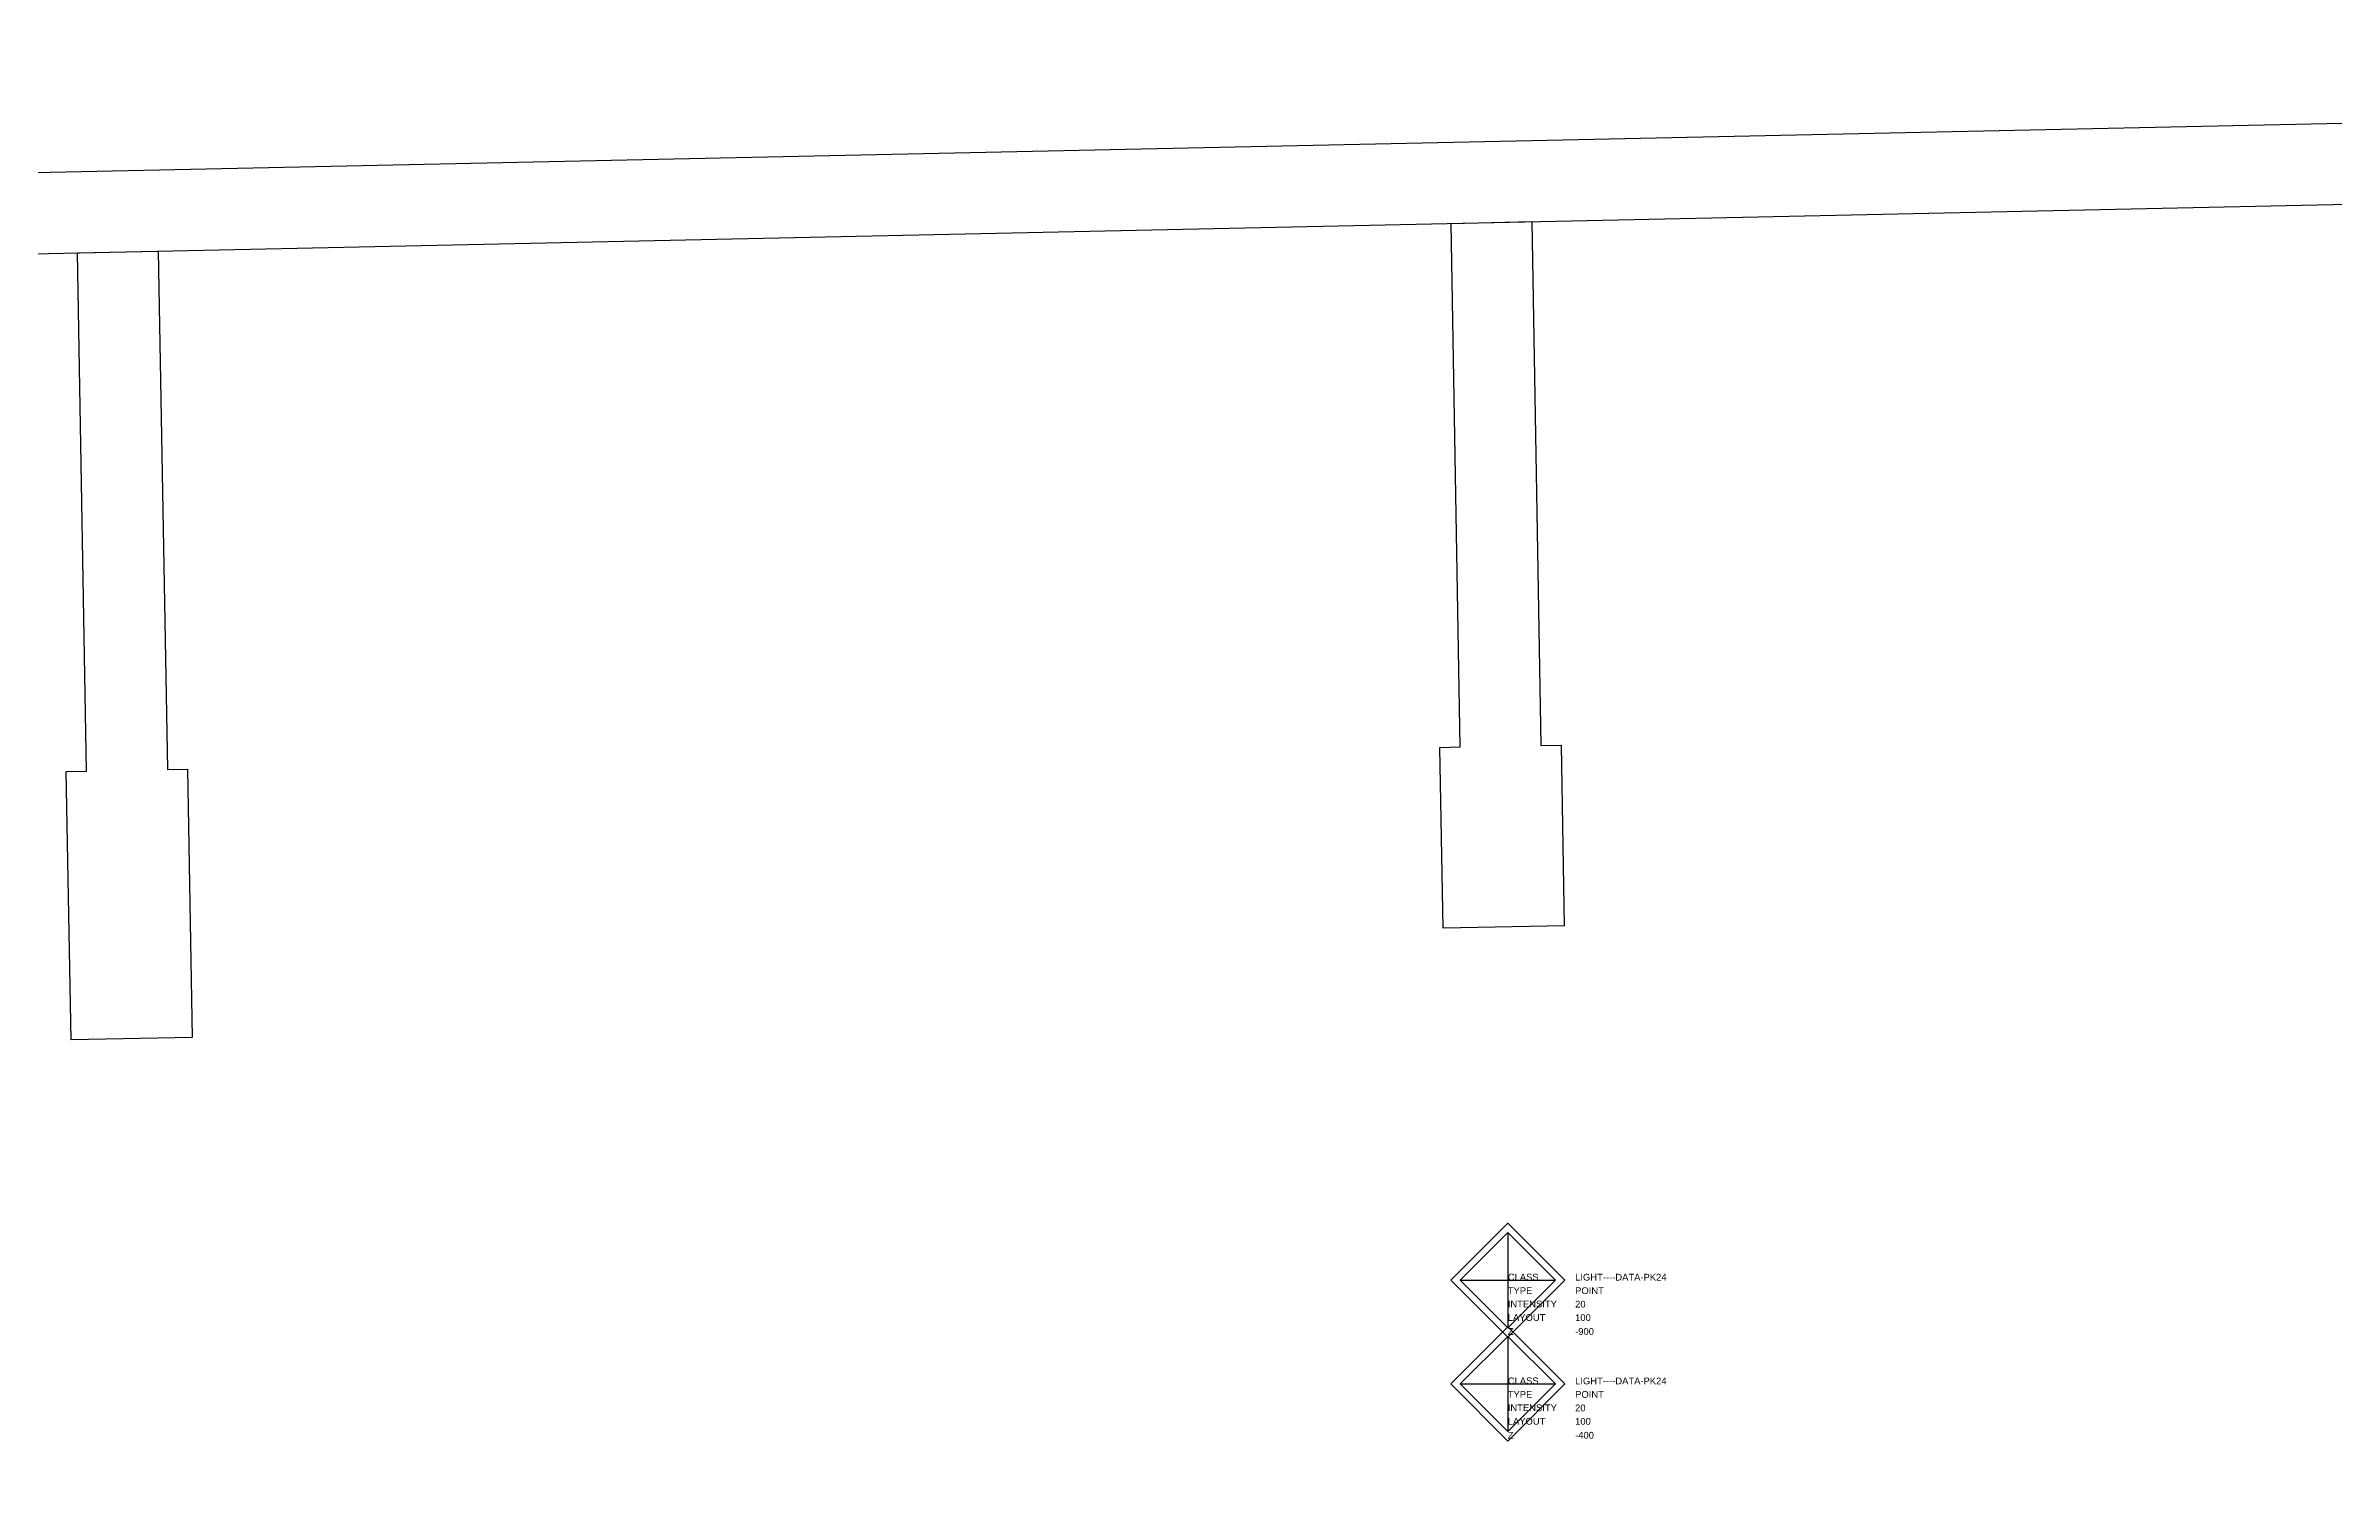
# Model space of a CAD drawing. Header units: millimetres. Extents: x 1822 to 16527, y -301 to 9797.
# Drawn here: x 11685 to 13384, y 8481 to 9554 of the extents above; entities that cross this region are included whole.
import ezdxf

# ---------------------------------------------------------------- set-up
doc = ezdxf.new("R2010")
doc.units = ezdxf.units.MM
doc.linetypes.add('PHANTOM', pattern=[12.7, 6.35, -1.27, 1.27, -1.27, 1.27, -1.27])
doc.layers.add('PK24E-DATA', color=7, linetype='Continuous')
doc.layers.add('S-Col', color=4, linetype='Continuous')
doc.layers.add('PK24E-HELPER', color=253, linetype='PHANTOM', true_color=0xa1a1a1)
doc.styles.get("Standard").update_dxf_attribs({"font": 'arial.ttf'})

# ---------------------------------------------------------------- blocks, each defined once
blk = doc.blocks.new('Temel1')
at = {"color": 3, "elevation": 0.4}
blk.add_lwpolyline([(469.6, 1209), (-748.4, 1200), (-738.9, -267.3), (-59.2, -359.2), (365, -392.2), (3174.3, -790.9), (3612.9, -838.8), (4047.6, -909.2), (4919.7, -1025.1), (6061.2, -1216.1), (6024.3, 1319.3), (4428.6, 1296.7), (3988.8, 1284.3), (469.6, 1209)], close=True, dxfattribs=at)
blk = doc.blocks.new('TemelCukur')
at = {"color": 3, "elevation": 0.4}
blk.add_lwpolyline([(469.6, 1209), (-748.4, 1200), (-738.9, -267.3), (-59.2, -359.2), (365, -392.2), (3174.3, -790.9), (3612.9, -838.8), (4047.6, -909.2), (4919.7, -1025.1), (6061.2, -1216.1), (6024.3, 1319.3), (4428.6, 1296.7), (3988.8, 1284.3), (469.6, 1209)], close=True, dxfattribs=at)
blk = doc.blocks.new('Perde')
at = {"color": 3, "elevation": 0.4}
blk.add_lwpolyline([(469.6, 1209), (-748.4, 1200), (-738.9, -267.3), (-59.2, -359.2), (365, -392.2), (3174.3, -790.9), (3612.9, -838.8), (4047.6, -909.2), (4919.7, -1025.1), (6061.2, -1216.1), (6024.3, 1319.3), (4428.6, 1296.7), (3988.8, 1284.3), (469.6, 1209)], close=True, dxfattribs=at)
at = {"color": 1, "elevation": 0.4}
blk.add_lwpolyline([(3990.3, 1224.4), (4429.9, 1236.8), (5965.2, 1258.4), (6000.2, -1145.1), (4928.6, -965.8), (4056.3, -849.8), (3621, -779.3), (3181.8, -731.3), (371.6, -332.5), (-52.8, -299.5), (-679.2, -214.9), (-688, 1140.4), (470.5, 1149), (3990.3, 1224.4)], close=True, dxfattribs=at)
blk = doc.blocks.new('kolonlar')
at = {"layer": 'S-Col', "color": 3, "elevation": 0.4}
blk.add_lwpolyline([(2344, 800), (2346.4, 665.8), (2256.4, 664.2), (2254.1, 798.4), (2269.1, 798.7), (2262.3, 1187.4), (2322.3, 1188.7), (2329.1, 799.7), (2344, 800)], dxfattribs=at)
at = {"layer": 'S-Col', "color": 3, "elevation": -65.2}
blk.add_lwpolyline([(1324.2, 782.1), (1327.6, 582.9), (1237.7, 581.3), (1234.2, 780.6), (1249.2, 780.8), (1242.5, 1165.5), (1302.5, 1166.8), (1309.2, 781.9)], close=True, dxfattribs=at)
blk = doc.blocks.new('LIGHT----DATA-PK24')
at = {"color": 9, "true_color": 0xc7c8ca}
for p, q in [((0, 35.6), (0, -35.1)), ((-35.4, 0.3), (35.4, 0.3))]:
    blk.add_line(p, q, dxfattribs=at)
at = {"color": 9}
for points in [[(-42.4, 0.3), (0, 42.7), (42.4, 0.3), (0, -42.1)], [(-35.4, 0.3), (0, 35.6), (35.4, 0.3), (0, -35.1)]]:
    blk.add_lwpolyline(points, close=True, dxfattribs=at)
at = {"layer": 'PK24E-HELPER'}
blk.add_point((0, 0), dxfattribs=at)
at = {"layer": 'PK24E-DATA', "char_height": 5, "attachment_point": 7}
for s, insert in [('CLASS', (0, 0)), ('TYPE', (0, -10)), ('INTENSITY', (0, -20)), ('LAYOUT', (0, -30)), ('Z', (0, -40.3))]:
    blk.add_mtext_dynamic_manual_height_columns(s, width=42.855, gutter_width=17.5, heights=[0], dxfattribs=dict(at, insert=insert))
at = {"layer": 'PK24E-DATA'}
for tag, p in [('COMP_TYPE', (50, 0)), ('LIGHT_TYPE', (50, -10)), ('INTENSITY', (50, -20)), ('LAYOUT_ID', (50, -30)), ('Z', (50, -40.3))]:
    blk.add_attdef(tag, p, '', height=5, dxfattribs=at)

msp = doc.modelspace()

# ---------------------------------------------------------------- linework, layer by layer
at = {"color": 3, "elevation": -0.815}
msp.add_lwpolyline([(10935.26, 9444.227), (9717.295, 9435.196), (9726.806, 7967.897), (10406.466, 7876.046), (10830.69, 7843.028), (13639.997, 7444.37), (14078.601, 7396.474), (14513.216, 7326.043), (15385.403, 7210.124), (16526.896, 7019.096), (16490.01, 9554.495), (14894.26, 9531.97), (14454.506, 9519.578), (10935.26, 9444.227)], close=True, dxfattribs=at)

# ---------------------------------------------------------------- block references
for name in ['Temel1', 'TemelCukur', 'Perde', 'kolonlar']:
    msp.add_blockref(name, (10465.664, 8235.232, -1.185))
for p, values in [((12770.099, 8637.775), {'COMP_TYPE': 'LIGHT----DATA-PK24', 'LIGHT_TYPE': 'POINT', 'INTENSITY': '20', 'LAYOUT_ID': '100', 'Z': '-900'}), ((12770.099, 8560.748), {'COMP_TYPE': 'LIGHT----DATA-PK24', 'LIGHT_TYPE': 'POINT', 'INTENSITY': '20', 'LAYOUT_ID': '100', 'Z': '-400'})]:
    msp.add_blockref('LIGHT----DATA-PK24', p).add_auto_attribs(values)

doc.saveas('drawing.dxf')
